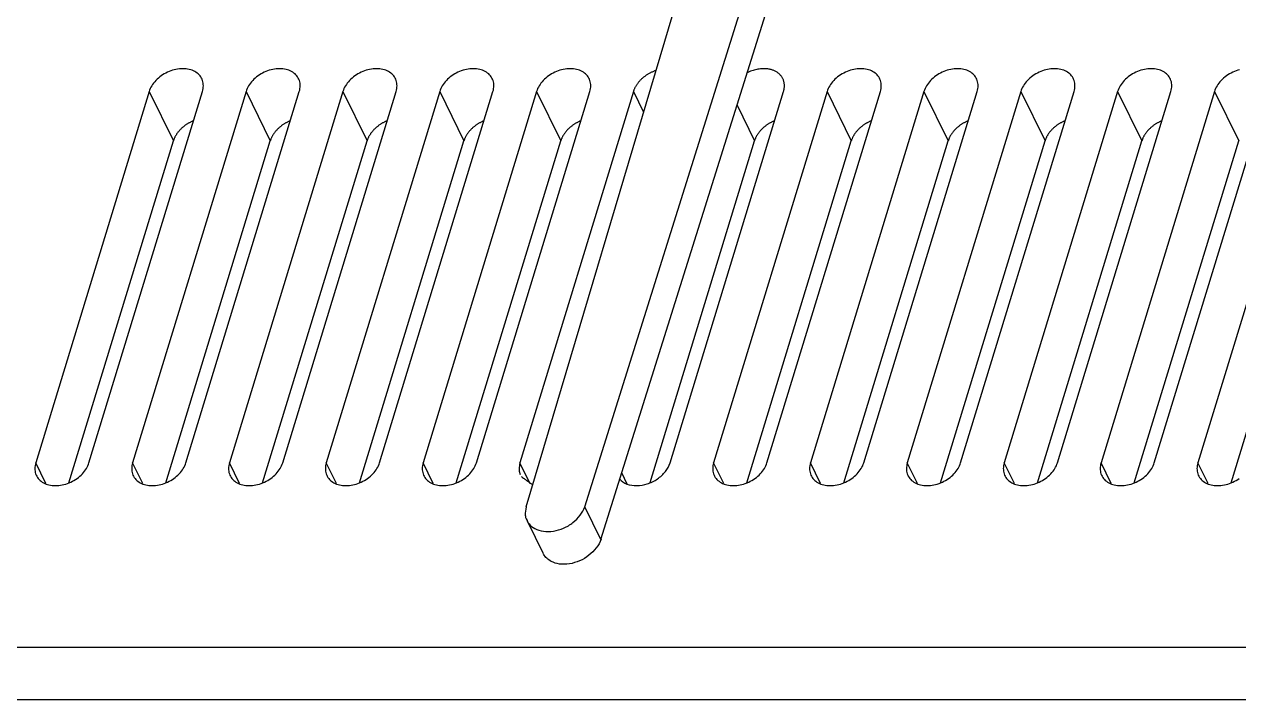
# Model space of a CAD drawing. Header units: millimetres. Extents: x 5016 to 6204, y 3065 to 3485.
# Drawn here: x 6008.24 to 6054.44, y 3147.3 to 3172.97 of the extents above; entities that cross this region are included whole.
import ezdxf

# ---------------------------------------------------------------- set-up
doc = ezdxf.new("R2010")
doc.units = ezdxf.units.MM

msp = doc.modelspace()

# ---------------------------------------------------------------- linework, layer by layer
at = {"color": 7}
for p, q in [((6027.333, 3154.624), (6039.821, 3196.594)), ((6029.559, 3154.624), (6042.733, 3196.594)), ((6030.169, 3153.381), (6043.343, 3195.351)), ((6012.988, 3170.417), (6008.671, 3156.298)), ((6010.698, 3156.298), (6015.014, 3170.417)), ((6016.672, 3170.417), (6012.356, 3156.298)), ((6012.988, 3170.417), (6013.909, 3168.54)), ((6014.382, 3156.298), (6018.698, 3170.417)), ((6020.356, 3170.417), (6016.04, 3156.298)), ((6016.672, 3170.417), (6017.593, 3168.54)), ((6018.066, 3156.298), (6022.383, 3170.417)), ((6024.04, 3170.417), (6019.724, 3156.298)), ((6020.356, 3170.417), (6021.277, 3168.54)), ((6021.75, 3156.298), (6026.067, 3170.417)), ((6027.725, 3170.417), (6023.408, 3156.298)), ((6024.04, 3170.417), (6024.961, 3168.54)), ((6025.435, 3156.298), (6029.751, 3170.417)), ((6031.409, 3170.417), (6027.093, 3156.298)), ((6027.725, 3170.417), (6028.646, 3168.54)), ((6031.409, 3170.417), (6031.797, 3169.626)), ((6032.803, 3156.298), (6037.12, 3170.417)), ((6038.777, 3170.417), (6034.461, 3156.298)), ((6036.487, 3156.298), (6040.804, 3170.417)), ((6042.462, 3170.417), (6038.145, 3156.298)), ((6038.777, 3170.417), (6039.698, 3168.54)), ((6040.172, 3156.298), (6044.488, 3170.417)), ((6046.146, 3170.417), (6041.829, 3156.298)), ((6042.462, 3170.417), (6043.383, 3168.54)), ((6043.856, 3156.298), (6048.172, 3170.417)), ((6049.83, 3170.417), (6045.514, 3156.298)), ((6046.146, 3170.417), (6047.067, 3168.54)), ((6047.54, 3156.298), (6051.856, 3170.417)), ((6053.514, 3170.417), (6049.198, 3156.298)), ((6049.83, 3170.417), (6050.751, 3168.54)), ((6051.224, 3156.298), (6055.541, 3170.417)), ((6057.199, 3170.417), (6052.882, 3156.298)), ((6053.514, 3170.417), (6054.435, 3168.54)), ((6035.351, 3169.891), (6036.014, 3168.54)), ((6009.934, 3155.54), (6013.909, 3168.54)), ((6013.619, 3155.54), (6017.593, 3168.54)), ((6017.303, 3155.54), (6021.277, 3168.54)), ((6020.987, 3155.54), (6024.961, 3168.54)), ((6024.671, 3155.54), (6028.646, 3168.54)), ((6032.043, 3155.551), (6036.014, 3168.54)), ((6035.724, 3155.54), (6039.698, 3168.54)), ((6039.408, 3155.54), (6043.383, 3168.54)), ((6043.093, 3155.54), (6047.067, 3168.54)), ((6046.777, 3155.54), (6050.751, 3168.54)), ((6050.461, 3155.54), (6054.435, 3168.54)), ((6054.145, 3155.54), (6058.12, 3168.54)), ((6009.057, 3155.511), (6008.671, 3156.298)), ((6012.741, 3155.511), (6012.356, 3156.298)), ((6016.426, 3155.511), (6016.04, 3156.298)), ((6020.11, 3155.511), (6019.724, 3156.298)), ((6023.794, 3155.511), (6023.408, 3156.298)), ((6027.485, 3155.497), (6027.093, 3156.298)), ((6031.171, 3155.495), (6030.964, 3155.915)), ((6034.847, 3155.511), (6034.461, 3156.298)), ((6038.531, 3155.511), (6038.145, 3156.298)), ((6042.215, 3155.511), (6041.829, 3156.298)), ((6045.9, 3155.511), (6045.514, 3156.298)), ((6049.584, 3155.511), (6049.198, 3156.298)), ((6053.268, 3155.511), (6052.882, 3156.298)), ((6030.169, 3153.381), (6029.559, 3154.624)), ((6027.364, 3154.1), (6027.974, 3152.857)), ((5997.007, 3149.297), (6117.556, 3149.297)), ((6120.067, 3147.296), (5996.46, 3147.296))]:
    msp.add_line(p, q, dxfattribs=at)
for points in [[(6015.014, 3170.417, 0), (6015.029, 3170.471, 0), (6015.039, 3170.525, 0), (6015.046, 3170.579, 0), (6015.048, 3170.632, 0), (6015.046, 3170.684, 0), (6015.04, 3170.735, 0), (6015.03, 3170.785, 0), (6015.016, 3170.834, 0), (6014.998, 3170.88, 0), (6014.976, 3170.925, 0), (6014.95, 3170.968, 0), (6014.921, 3171.009, 0), (6014.887, 3171.047, 0), (6014.85, 3171.083, 0), (6014.81, 3171.117, 0), (6014.767, 3171.147, 0), (6014.721, 3171.175, 0), (6014.672, 3171.2, 0), (6014.62, 3171.221, 0), (6014.566, 3171.24, 0), (6014.509, 3171.255, 0), (6014.451, 3171.267, 0), (6014.39, 3171.275, 0), (6014.328, 3171.28, 0), (6014.265, 3171.282, 0), (6014.201, 3171.28, 0), (6014.136, 3171.275, 0), (6014.071, 3171.267, 0), (6014.005, 3171.255, 0), (6013.939, 3171.24, 0), (6013.874, 3171.221, 0), (6013.809, 3171.2, 0), (6013.745, 3171.175, 0), (6013.681, 3171.147, 0), (6013.619, 3171.117, 0), (6013.559, 3171.083, 0), (6013.5, 3171.047, 0), (6013.443, 3171.009, 0), (6013.389, 3170.968, 0), (6013.337, 3170.925, 0), (6013.287, 3170.88, 0), (6013.24, 3170.834, 0), (6013.197, 3170.785, 0), (6013.156, 3170.735, 0), (6013.119, 3170.684, 0), (6013.085, 3170.632, 0), (6013.055, 3170.579, 0), (6013.029, 3170.525, 0), (6013.006, 3170.471, 0), (6012.988, 3170.417, 0)], [(6018.698, 3170.417, 0), (6018.713, 3170.471, 0), (6018.723, 3170.525, 0), (6018.73, 3170.579, 0), (6018.732, 3170.632, 0), (6018.73, 3170.684, 0), (6018.725, 3170.735, 0), (6018.714, 3170.785, 0), (6018.7, 3170.834, 0), (6018.682, 3170.88, 0), (6018.66, 3170.925, 0), (6018.634, 3170.968, 0), (6018.605, 3171.009, 0), (6018.572, 3171.047, 0), (6018.535, 3171.083, 0), (6018.495, 3171.117, 0), (6018.451, 3171.147, 0), (6018.405, 3171.175, 0), (6018.356, 3171.2, 0), (6018.304, 3171.221, 0), (6018.25, 3171.24, 0), (6018.193, 3171.255, 0), (6018.135, 3171.267, 0), (6018.075, 3171.275, 0), (6018.013, 3171.28, 0), (6017.95, 3171.282, 0), (6017.886, 3171.28, 0), (6017.821, 3171.275, 0), (6017.755, 3171.267, 0), (6017.689, 3171.255, 0), (6017.624, 3171.24, 0), (6017.558, 3171.221, 0), (6017.493, 3171.2, 0), (6017.429, 3171.175, 0), (6017.366, 3171.147, 0), (6017.304, 3171.117, 0), (6017.243, 3171.083, 0), (6017.184, 3171.047, 0), (6017.128, 3171.009, 0), (6017.073, 3170.968, 0), (6017.021, 3170.925, 0), (6016.971, 3170.88, 0), (6016.925, 3170.834, 0), (6016.881, 3170.785, 0), (6016.84, 3170.735, 0), (6016.803, 3170.684, 0), (6016.77, 3170.632, 0), (6016.739, 3170.579, 0), (6016.713, 3170.525, 0), (6016.691, 3170.471, 0), (6016.672, 3170.417, 0)], [(6022.383, 3170.417, 0), (6022.397, 3170.471, 0), (6022.408, 3170.525, 0), (6022.414, 3170.579, 0), (6022.417, 3170.632, 0), (6022.415, 3170.684, 0), (6022.409, 3170.735, 0), (6022.399, 3170.785, 0), (6022.385, 3170.834, 0), (6022.367, 3170.88, 0), (6022.345, 3170.925, 0), (6022.319, 3170.968, 0), (6022.289, 3171.009, 0), (6022.256, 3171.047, 0), (6022.219, 3171.083, 0), (6022.179, 3171.117, 0), (6022.136, 3171.147, 0), (6022.089, 3171.175, 0), (6022.04, 3171.2, 0), (6021.988, 3171.221, 0), (6021.934, 3171.24, 0), (6021.878, 3171.255, 0), (6021.819, 3171.267, 0), (6021.759, 3171.275, 0), (6021.697, 3171.28, 0), (6021.634, 3171.282, 0), (6021.57, 3171.28, 0), (6021.505, 3171.275, 0), (6021.439, 3171.267, 0), (6021.374, 3171.255, 0), (6021.308, 3171.24, 0), (6021.242, 3171.221, 0), (6021.177, 3171.2, 0), (6021.113, 3171.175, 0), (6021.05, 3171.147, 0), (6020.988, 3171.117, 0), (6020.927, 3171.083, 0), (6020.869, 3171.047, 0), (6020.812, 3171.009, 0), (6020.757, 3170.968, 0), (6020.705, 3170.925, 0), (6020.656, 3170.88, 0), (6020.609, 3170.834, 0), (6020.565, 3170.785, 0), (6020.525, 3170.735, 0), (6020.488, 3170.684, 0), (6020.454, 3170.632, 0), (6020.424, 3170.579, 0), (6020.397, 3170.525, 0), (6020.375, 3170.471, 0), (6020.356, 3170.417, 0)], [(6026.067, 3170.417, 0), (6026.081, 3170.471, 0), (6026.092, 3170.525, 0), (6026.098, 3170.579, 0), (6026.101, 3170.632, 0), (6026.099, 3170.684, 0), (6026.093, 3170.735, 0), (6026.083, 3170.785, 0), (6026.069, 3170.834, 0), (6026.051, 3170.88, 0), (6026.029, 3170.925, 0), (6026.003, 3170.968, 0), (6025.973, 3171.009, 0), (6025.94, 3171.047, 0), (6025.903, 3171.083, 0), (6025.863, 3171.117, 0), (6025.82, 3171.147, 0), (6025.774, 3171.175, 0), (6025.724, 3171.2, 0), (6025.673, 3171.221, 0), (6025.618, 3171.24, 0), (6025.562, 3171.255, 0), (6025.503, 3171.267, 0), (6025.443, 3171.275, 0), (6025.381, 3171.28, 0), (6025.318, 3171.282, 0), (6025.254, 3171.28, 0), (6025.189, 3171.275, 0), (6025.124, 3171.267, 0), (6025.058, 3171.255, 0), (6024.992, 3171.24, 0), (6024.927, 3171.221, 0), (6024.862, 3171.2, 0), (6024.797, 3171.175, 0), (6024.734, 3171.147, 0), (6024.672, 3171.117, 0), (6024.612, 3171.083, 0), (6024.553, 3171.047, 0), (6024.496, 3171.009, 0), (6024.442, 3170.968, 0), (6024.389, 3170.925, 0), (6024.34, 3170.88, 0), (6024.293, 3170.834, 0), (6024.25, 3170.785, 0), (6024.209, 3170.735, 0), (6024.172, 3170.684, 0), (6024.138, 3170.632, 0), (6024.108, 3170.579, 0), (6024.082, 3170.525, 0), (6024.059, 3170.471, 0), (6024.04, 3170.417, 0)], [(6029.751, 3170.417, 0), (6029.766, 3170.471, 0), (6029.776, 3170.525, 0), (6029.783, 3170.579, 0), (6029.785, 3170.632, 0), (6029.783, 3170.684, 0), (6029.777, 3170.735, 0), (6029.767, 3170.785, 0), (6029.753, 3170.834, 0), (6029.735, 3170.88, 0), (6029.713, 3170.925, 0), (6029.687, 3170.968, 0), (6029.658, 3171.009, 0), (6029.624, 3171.047, 0), (6029.588, 3171.083, 0), (6029.547, 3171.117, 0), (6029.504, 3171.147, 0), (6029.458, 3171.175, 0), (6029.409, 3171.2, 0), (6029.357, 3171.221, 0), (6029.303, 3171.24, 0), (6029.246, 3171.255, 0), (6029.188, 3171.267, 0), (6029.127, 3171.275, 0), (6029.066, 3171.28, 0), (6029.002, 3171.282, 0), (6028.938, 3171.28, 0), (6028.873, 3171.275, 0), (6028.808, 3171.267, 0), (6028.742, 3171.255, 0), (6028.676, 3171.24, 0), (6028.611, 3171.221, 0), (6028.546, 3171.2, 0), (6028.482, 3171.175, 0), (6028.418, 3171.147, 0), (6028.356, 3171.117, 0), (6028.296, 3171.083, 0), (6028.237, 3171.047, 0), (6028.18, 3171.009, 0), (6028.126, 3170.968, 0), (6028.074, 3170.925, 0), (6028.024, 3170.88, 0), (6027.978, 3170.834, 0), (6027.934, 3170.785, 0), (6027.893, 3170.735, 0), (6027.856, 3170.684, 0), (6027.822, 3170.632, 0), (6027.792, 3170.579, 0), (6027.766, 3170.525, 0), (6027.743, 3170.471, 0), (6027.725, 3170.417, 0)], [(6032.265, 3171.211, 0), (6032.24, 3171.203, 0), (6032.217, 3171.195, 0), (6032.193, 3171.186, 0), (6032.169, 3171.176, 0), (6032.145, 3171.166, 0), (6032.122, 3171.156, 0), (6032.099, 3171.145, 0), (6032.076, 3171.134, 0), (6032.053, 3171.123, 0), (6032.03, 3171.111, 0), (6032.007, 3171.099, 0), (6031.985, 3171.086, 0), (6031.963, 3171.073, 0), (6031.941, 3171.06, 0), (6031.92, 3171.046, 0), (6031.899, 3171.032, 0), (6031.878, 3171.018, 0), (6031.857, 3171.003, 0), (6031.837, 3170.988, 0), (6031.816, 3170.973, 0), (6031.797, 3170.958, 0), (6031.777, 3170.942, 0), (6031.758, 3170.926, 0), (6031.74, 3170.909, 0), (6031.721, 3170.892, 0), (6031.703, 3170.875, 0), (6031.686, 3170.858, 0), (6031.669, 3170.841, 0), (6031.652, 3170.823, 0), (6031.636, 3170.805, 0), (6031.62, 3170.787, 0), (6031.604, 3170.769, 0), (6031.589, 3170.75, 0), (6031.575, 3170.732, 0), (6031.561, 3170.713, 0), (6031.547, 3170.694, 0), (6031.534, 3170.675, 0), (6031.521, 3170.655, 0), (6031.509, 3170.636, 0), (6031.497, 3170.616, 0), (6031.486, 3170.597, 0), (6031.476, 3170.577, 0), (6031.465, 3170.557, 0), (6031.456, 3170.537, 0), (6031.447, 3170.517, 0), (6031.438, 3170.497, 0), (6031.43, 3170.477, 0), (6031.422, 3170.457, 0), (6031.415, 3170.437, 0), (6031.409, 3170.417, 0)], [(6037.119, 3170.417, 0), (6037.127, 3170.444, 0), (6037.134, 3170.471, 0), (6037.14, 3170.498, 0), (6037.145, 3170.525, 0), (6037.148, 3170.552, 0), (6037.151, 3170.579, 0), (6037.153, 3170.605, 0), (6037.153, 3170.632, 0), (6037.153, 3170.658, 0), (6037.152, 3170.684, 0), (6037.149, 3170.71, 0), (6037.146, 3170.735, 0), (6037.141, 3170.76, 0), (6037.136, 3170.785, 0), (6037.129, 3170.81, 0), (6037.122, 3170.834, 0), (6037.113, 3170.857, 0), (6037.103, 3170.88, 0), (6037.093, 3170.903, 0), (6037.081, 3170.925, 0), (6037.069, 3170.947, 0), (6037.055, 3170.968, 0), (6037.041, 3170.989, 0), (6037.026, 3171.009, 0), (6037.01, 3171.029, 0), (6036.993, 3171.047, 0), (6036.975, 3171.066, 0), (6036.956, 3171.083, 0), (6036.936, 3171.1, 0), (6036.916, 3171.117, 0), (6036.894, 3171.132, 0), (6036.872, 3171.147, 0), (6036.85, 3171.161, 0), (6036.826, 3171.175, 0), (6036.802, 3171.188, 0), (6036.777, 3171.2, 0), (6036.751, 3171.211, 0), (6036.725, 3171.221, 0), (6036.698, 3171.231, 0), (6036.671, 3171.24, 0), (6036.643, 3171.248, 0), (6036.614, 3171.255, 0), (6036.585, 3171.261, 0), (6036.556, 3171.267, 0), (6036.526, 3171.271, 0), (6036.496, 3171.275, 0), (6036.465, 3171.278, 0), (6036.434, 3171.28, 0), (6036.402, 3171.282, 0), (6036.371, 3171.282, 0)], [(6040.804, 3170.417, 0), (6040.818, 3170.471, 0), (6040.829, 3170.525, 0), (6040.835, 3170.579, 0), (6040.838, 3170.632, 0), (6040.836, 3170.684, 0), (6040.83, 3170.735, 0), (6040.82, 3170.785, 0), (6040.806, 3170.834, 0), (6040.788, 3170.88, 0), (6040.766, 3170.925, 0), (6040.74, 3170.968, 0), (6040.71, 3171.009, 0), (6040.677, 3171.047, 0), (6040.64, 3171.083, 0), (6040.6, 3171.117, 0), (6040.557, 3171.147, 0), (6040.51, 3171.175, 0), (6040.461, 3171.2, 0), (6040.409, 3171.221, 0), (6040.355, 3171.24, 0), (6040.299, 3171.255, 0), (6040.24, 3171.267, 0), (6040.18, 3171.275, 0), (6040.118, 3171.28, 0), (6040.055, 3171.282, 0), (6039.991, 3171.28, 0), (6039.926, 3171.275, 0), (6039.86, 3171.267, 0), (6039.795, 3171.255, 0), (6039.729, 3171.24, 0), (6039.663, 3171.221, 0), (6039.598, 3171.2, 0), (6039.534, 3171.175, 0), (6039.471, 3171.147, 0), (6039.409, 3171.117, 0), (6039.348, 3171.083, 0), (6039.29, 3171.047, 0), (6039.233, 3171.009, 0), (6039.178, 3170.968, 0), (6039.126, 3170.925, 0), (6039.077, 3170.88, 0), (6039.03, 3170.834, 0), (6038.986, 3170.785, 0), (6038.946, 3170.735, 0), (6038.909, 3170.684, 0), (6038.875, 3170.632, 0), (6038.845, 3170.579, 0), (6038.818, 3170.525, 0), (6038.796, 3170.471, 0), (6038.777, 3170.417, 0)], [(6044.488, 3170.417, 0), (6044.503, 3170.471, 0), (6044.513, 3170.525, 0), (6044.52, 3170.579, 0), (6044.522, 3170.632, 0), (6044.52, 3170.684, 0), (6044.514, 3170.735, 0), (6044.504, 3170.785, 0), (6044.49, 3170.834, 0), (6044.472, 3170.88, 0), (6044.45, 3170.925, 0), (6044.424, 3170.968, 0), (6044.394, 3171.009, 0), (6044.361, 3171.047, 0), (6044.324, 3171.083, 0), (6044.284, 3171.117, 0), (6044.241, 3171.147, 0), (6044.195, 3171.175, 0), (6044.145, 3171.2, 0), (6044.094, 3171.221, 0), (6044.039, 3171.24, 0), (6043.983, 3171.255, 0), (6043.924, 3171.267, 0), (6043.864, 3171.275, 0), (6043.802, 3171.28, 0), (6043.739, 3171.282, 0), (6043.675, 3171.28, 0), (6043.61, 3171.275, 0), (6043.545, 3171.267, 0), (6043.479, 3171.255, 0), (6043.413, 3171.24, 0), (6043.348, 3171.221, 0), (6043.283, 3171.2, 0), (6043.218, 3171.175, 0), (6043.155, 3171.147, 0), (6043.093, 3171.117, 0), (6043.033, 3171.083, 0), (6042.974, 3171.047, 0), (6042.917, 3171.009, 0), (6042.863, 3170.968, 0), (6042.811, 3170.925, 0), (6042.761, 3170.88, 0), (6042.714, 3170.834, 0), (6042.671, 3170.785, 0), (6042.63, 3170.735, 0), (6042.593, 3170.684, 0), (6042.559, 3170.632, 0), (6042.529, 3170.579, 0), (6042.503, 3170.525, 0), (6042.48, 3170.471, 0), (6042.462, 3170.417, 0)], [(6048.172, 3170.417, 0), (6048.187, 3170.471, 0), (6048.197, 3170.525, 0), (6048.204, 3170.579, 0), (6048.206, 3170.632, 0), (6048.204, 3170.684, 0), (6048.198, 3170.735, 0), (6048.188, 3170.785, 0), (6048.174, 3170.834, 0), (6048.156, 3170.88, 0), (6048.134, 3170.925, 0), (6048.108, 3170.968, 0), (6048.079, 3171.009, 0), (6048.045, 3171.047, 0), (6048.009, 3171.083, 0), (6047.969, 3171.117, 0), (6047.925, 3171.147, 0), (6047.879, 3171.175, 0), (6047.83, 3171.2, 0), (6047.778, 3171.221, 0), (6047.724, 3171.24, 0), (6047.667, 3171.255, 0), (6047.609, 3171.267, 0), (6047.548, 3171.275, 0), (6047.487, 3171.28, 0), (6047.424, 3171.282, 0), (6047.359, 3171.28, 0), (6047.294, 3171.275, 0), (6047.229, 3171.267, 0), (6047.163, 3171.255, 0), (6047.098, 3171.24, 0), (6047.032, 3171.221, 0), (6046.967, 3171.2, 0), (6046.903, 3171.175, 0), (6046.839, 3171.147, 0), (6046.778, 3171.117, 0), (6046.717, 3171.083, 0), (6046.658, 3171.047, 0), (6046.602, 3171.009, 0), (6046.547, 3170.968, 0), (6046.495, 3170.925, 0), (6046.445, 3170.88, 0), (6046.399, 3170.834, 0), (6046.355, 3170.785, 0), (6046.314, 3170.735, 0), (6046.277, 3170.684, 0), (6046.243, 3170.632, 0), (6046.213, 3170.579, 0), (6046.187, 3170.525, 0), (6046.164, 3170.471, 0), (6046.146, 3170.417, 0)], [(6051.856, 3170.417, 0), (6051.871, 3170.471, 0), (6051.882, 3170.525, 0), (6051.888, 3170.579, 0), (6051.89, 3170.632, 0), (6051.889, 3170.684, 0), (6051.883, 3170.735, 0), (6051.873, 3170.785, 0), (6051.859, 3170.834, 0), (6051.84, 3170.88, 0), (6051.818, 3170.925, 0), (6051.793, 3170.968, 0), (6051.763, 3171.009, 0), (6051.73, 3171.047, 0), (6051.693, 3171.083, 0), (6051.653, 3171.117, 0), (6051.61, 3171.147, 0), (6051.563, 3171.175, 0), (6051.514, 3171.2, 0), (6051.462, 3171.221, 0), (6051.408, 3171.24, 0), (6051.351, 3171.255, 0), (6051.293, 3171.267, 0), (6051.233, 3171.275, 0), (6051.171, 3171.28, 0), (6051.108, 3171.282, 0), (6051.044, 3171.28, 0), (6050.979, 3171.275, 0), (6050.913, 3171.267, 0), (6050.848, 3171.255, 0), (6050.782, 3171.24, 0), (6050.716, 3171.221, 0), (6050.651, 3171.2, 0), (6050.587, 3171.175, 0), (6050.524, 3171.147, 0), (6050.462, 3171.117, 0), (6050.401, 3171.083, 0), (6050.343, 3171.047, 0), (6050.286, 3171.009, 0), (6050.231, 3170.968, 0), (6050.179, 3170.925, 0), (6050.13, 3170.88, 0), (6050.083, 3170.834, 0), (6050.039, 3170.785, 0), (6049.999, 3170.735, 0), (6049.961, 3170.684, 0), (6049.928, 3170.632, 0), (6049.898, 3170.579, 0), (6049.871, 3170.525, 0), (6049.849, 3170.471, 0), (6049.83, 3170.417, 0)], [(6054.466, 3171.24, 0), (6054.401, 3171.221, 0), (6054.336, 3171.2, 0), (6054.271, 3171.175, 0), (6054.208, 3171.147, 0), (6054.146, 3171.117, 0), (6054.086, 3171.083, 0), (6054.027, 3171.047, 0), (6053.97, 3171.009, 0), (6053.916, 3170.968, 0), (6053.863, 3170.925, 0), (6053.814, 3170.88, 0), (6053.767, 3170.834, 0), (6053.723, 3170.785, 0), (6053.683, 3170.735, 0), (6053.646, 3170.684, 0), (6053.612, 3170.632, 0), (6053.582, 3170.579, 0), (6053.556, 3170.525, 0), (6053.533, 3170.471, 0), (6053.514, 3170.417, 0)], [(6014.67, 3169.3, 0), (6014.649, 3169.291, 0), (6014.627, 3169.282, 0), (6014.606, 3169.272, 0), (6014.584, 3169.262, 0), (6014.563, 3169.252, 0), (6014.542, 3169.241, 0), (6014.521, 3169.23, 0), (6014.5, 3169.218, 0), (6014.48, 3169.207, 0), (6014.46, 3169.195, 0), (6014.44, 3169.182, 0), (6014.42, 3169.17, 0), (6014.4, 3169.157, 0), (6014.381, 3169.144, 0), (6014.362, 3169.13, 0), (6014.343, 3169.117, 0), (6014.324, 3169.103, 0), (6014.306, 3169.088, 0), (6014.288, 3169.074, 0), (6014.27, 3169.059, 0), (6014.253, 3169.044, 0), (6014.236, 3169.029, 0), (6014.219, 3169.014, 0), (6014.202, 3168.998, 0), (6014.186, 3168.982, 0), (6014.17, 3168.966, 0), (6014.155, 3168.95, 0), (6014.14, 3168.933, 0), (6014.125, 3168.917, 0), (6014.111, 3168.9, 0), (6014.097, 3168.883, 0), (6014.083, 3168.866, 0), (6014.07, 3168.849, 0), (6014.057, 3168.831, 0), (6014.044, 3168.814, 0), (6014.032, 3168.796, 0), (6014.021, 3168.778, 0), (6014.009, 3168.76, 0), (6013.999, 3168.742, 0), (6013.988, 3168.724, 0), (6013.978, 3168.706, 0), (6013.969, 3168.688, 0), (6013.96, 3168.669, 0), (6013.951, 3168.651, 0), (6013.943, 3168.633, 0), (6013.935, 3168.614, 0), (6013.928, 3168.596, 0), (6013.921, 3168.577, 0), (6013.915, 3168.558, 0), (6013.909, 3168.54, 0)], [(6018.355, 3169.3, 0), (6018.333, 3169.291, 0), (6018.311, 3169.282, 0), (6018.29, 3169.272, 0), (6018.268, 3169.262, 0), (6018.247, 3169.252, 0), (6018.226, 3169.241, 0), (6018.205, 3169.23, 0), (6018.185, 3169.218, 0), (6018.164, 3169.207, 0), (6018.144, 3169.195, 0), (6018.124, 3169.182, 0), (6018.104, 3169.17, 0), (6018.085, 3169.157, 0), (6018.065, 3169.144, 0), (6018.046, 3169.13, 0), (6018.027, 3169.117, 0), (6018.009, 3169.103, 0), (6017.99, 3169.088, 0), (6017.972, 3169.074, 0), (6017.955, 3169.059, 0), (6017.937, 3169.044, 0), (6017.92, 3169.029, 0), (6017.903, 3169.014, 0), (6017.887, 3168.998, 0), (6017.87, 3168.982, 0), (6017.855, 3168.966, 0), (6017.839, 3168.95, 0), (6017.824, 3168.933, 0), (6017.809, 3168.917, 0), (6017.795, 3168.9, 0), (6017.781, 3168.883, 0), (6017.767, 3168.866, 0), (6017.754, 3168.849, 0), (6017.741, 3168.831, 0), (6017.729, 3168.814, 0), (6017.717, 3168.796, 0), (6017.705, 3168.778, 0), (6017.694, 3168.76, 0), (6017.683, 3168.742, 0), (6017.673, 3168.724, 0), (6017.663, 3168.706, 0), (6017.653, 3168.688, 0), (6017.644, 3168.669, 0), (6017.635, 3168.651, 0), (6017.627, 3168.633, 0), (6017.619, 3168.614, 0), (6017.612, 3168.596, 0), (6017.605, 3168.577, 0), (6017.599, 3168.558, 0), (6017.593, 3168.54, 0)], [(6022.039, 3169.3, 0), (6022.017, 3169.291, 0), (6021.996, 3169.282, 0), (6021.974, 3169.272, 0), (6021.953, 3169.262, 0), (6021.932, 3169.252, 0), (6021.911, 3169.241, 0), (6021.89, 3169.23, 0), (6021.869, 3169.218, 0), (6021.849, 3169.207, 0), (6021.828, 3169.195, 0), (6021.808, 3169.182, 0), (6021.788, 3169.17, 0), (6021.769, 3169.157, 0), (6021.749, 3169.144, 0), (6021.73, 3169.13, 0), (6021.711, 3169.117, 0), (6021.693, 3169.103, 0), (6021.675, 3169.088, 0), (6021.657, 3169.074, 0), (6021.639, 3169.059, 0), (6021.621, 3169.044, 0), (6021.604, 3169.029, 0), (6021.587, 3169.014, 0), (6021.571, 3168.998, 0), (6021.555, 3168.982, 0), (6021.539, 3168.966, 0), (6021.523, 3168.95, 0), (6021.508, 3168.933, 0), (6021.494, 3168.917, 0), (6021.479, 3168.9, 0), (6021.465, 3168.883, 0), (6021.452, 3168.866, 0), (6021.438, 3168.849, 0), (6021.425, 3168.831, 0), (6021.413, 3168.814, 0), (6021.401, 3168.796, 0), (6021.389, 3168.778, 0), (6021.378, 3168.76, 0), (6021.367, 3168.742, 0), (6021.357, 3168.724, 0), (6021.347, 3168.706, 0), (6021.337, 3168.688, 0), (6021.328, 3168.669, 0), (6021.32, 3168.651, 0), (6021.311, 3168.633, 0), (6021.304, 3168.614, 0), (6021.296, 3168.596, 0), (6021.29, 3168.577, 0), (6021.283, 3168.558, 0), (6021.277, 3168.54, 0)], [(6025.723, 3169.3, 0), (6025.701, 3169.291, 0), (6025.68, 3169.282, 0), (6025.658, 3169.272, 0), (6025.637, 3169.262, 0), (6025.616, 3169.252, 0), (6025.595, 3169.241, 0), (6025.574, 3169.23, 0), (6025.553, 3169.218, 0), (6025.533, 3169.207, 0), (6025.513, 3169.195, 0), (6025.492, 3169.182, 0), (6025.473, 3169.17, 0), (6025.453, 3169.157, 0), (6025.434, 3169.144, 0), (6025.415, 3169.13, 0), (6025.396, 3169.117, 0), (6025.377, 3169.103, 0), (6025.359, 3169.088, 0), (6025.341, 3169.074, 0), (6025.323, 3169.059, 0), (6025.306, 3169.044, 0), (6025.288, 3169.029, 0), (6025.272, 3169.014, 0), (6025.255, 3168.998, 0), (6025.239, 3168.982, 0), (6025.223, 3168.966, 0), (6025.208, 3168.95, 0), (6025.193, 3168.933, 0), (6025.178, 3168.917, 0), (6025.163, 3168.9, 0), (6025.149, 3168.883, 0), (6025.136, 3168.866, 0), (6025.123, 3168.849, 0), (6025.11, 3168.831, 0), (6025.097, 3168.814, 0), (6025.085, 3168.796, 0), (6025.074, 3168.778, 0), (6025.062, 3168.76, 0), (6025.051, 3168.742, 0), (6025.041, 3168.724, 0), (6025.031, 3168.706, 0), (6025.022, 3168.688, 0), (6025.012, 3168.669, 0), (6025.004, 3168.651, 0), (6024.996, 3168.633, 0), (6024.988, 3168.614, 0), (6024.981, 3168.596, 0), (6024.974, 3168.577, 0), (6024.967, 3168.558, 0), (6024.962, 3168.54, 0)], [(6029.407, 3169.3, 0), (6029.386, 3169.291, 0), (6029.364, 3169.282, 0), (6029.343, 3169.272, 0), (6029.321, 3169.262, 0), (6029.3, 3169.252, 0), (6029.279, 3169.241, 0), (6029.258, 3169.23, 0), (6029.238, 3169.218, 0), (6029.217, 3169.207, 0), (6029.197, 3169.195, 0), (6029.177, 3169.182, 0), (6029.157, 3169.17, 0), (6029.137, 3169.157, 0), (6029.118, 3169.144, 0), (6029.099, 3169.13, 0), (6029.08, 3169.117, 0), (6029.061, 3169.103, 0), (6029.043, 3169.088, 0), (6029.025, 3169.074, 0), (6029.007, 3169.059, 0), (6028.99, 3169.044, 0), (6028.973, 3169.029, 0), (6028.956, 3169.014, 0), (6028.939, 3168.998, 0), (6028.923, 3168.982, 0), (6028.907, 3168.966, 0), (6028.892, 3168.95, 0), (6028.877, 3168.933, 0), (6028.862, 3168.917, 0), (6028.848, 3168.9, 0), (6028.834, 3168.883, 0), (6028.82, 3168.866, 0), (6028.807, 3168.849, 0), (6028.794, 3168.831, 0), (6028.781, 3168.814, 0), (6028.769, 3168.796, 0), (6028.758, 3168.778, 0), (6028.747, 3168.76, 0), (6028.736, 3168.742, 0), (6028.725, 3168.724, 0), (6028.715, 3168.706, 0), (6028.706, 3168.688, 0), (6028.697, 3168.669, 0), (6028.688, 3168.651, 0), (6028.68, 3168.633, 0), (6028.672, 3168.614, 0), (6028.665, 3168.596, 0), (6028.658, 3168.577, 0), (6028.652, 3168.558, 0), (6028.646, 3168.54, 0)], [(6036.776, 3169.3, 0), (6036.754, 3169.291, 0), (6036.732, 3169.282, 0), (6036.711, 3169.272, 0), (6036.69, 3169.262, 0), (6036.668, 3169.252, 0), (6036.647, 3169.241, 0), (6036.626, 3169.23, 0), (6036.606, 3169.218, 0), (6036.585, 3169.207, 0), (6036.565, 3169.195, 0), (6036.545, 3169.182, 0), (6036.525, 3169.17, 0), (6036.506, 3169.157, 0), (6036.486, 3169.144, 0), (6036.467, 3169.13, 0), (6036.448, 3169.117, 0), (6036.43, 3169.103, 0), (6036.411, 3169.088, 0), (6036.393, 3169.074, 0), (6036.376, 3169.059, 0), (6036.358, 3169.044, 0), (6036.341, 3169.029, 0), (6036.324, 3169.014, 0), (6036.308, 3168.998, 0), (6036.292, 3168.982, 0), (6036.276, 3168.966, 0), (6036.26, 3168.95, 0), (6036.245, 3168.933, 0), (6036.23, 3168.917, 0), (6036.216, 3168.9, 0), (6036.202, 3168.883, 0), (6036.188, 3168.866, 0), (6036.175, 3168.849, 0), (6036.162, 3168.831, 0), (6036.15, 3168.814, 0), (6036.138, 3168.796, 0), (6036.126, 3168.778, 0), (6036.115, 3168.76, 0), (6036.104, 3168.742, 0), (6036.094, 3168.724, 0), (6036.084, 3168.706, 0), (6036.074, 3168.688, 0), (6036.065, 3168.669, 0), (6036.056, 3168.651, 0), (6036.048, 3168.633, 0), (6036.04, 3168.614, 0), (6036.033, 3168.596, 0), (6036.026, 3168.577, 0), (6036.02, 3168.558, 0), (6036.014, 3168.54, 0)], [(6040.46, 3169.3, 0), (6040.438, 3169.291, 0), (6040.417, 3169.282, 0), (6040.395, 3169.272, 0), (6040.374, 3169.262, 0), (6040.353, 3169.252, 0), (6040.332, 3169.241, 0), (6040.311, 3169.23, 0), (6040.29, 3169.218, 0), (6040.27, 3169.207, 0), (6040.249, 3169.195, 0), (6040.229, 3169.182, 0), (6040.209, 3169.17, 0), (6040.19, 3169.157, 0), (6040.171, 3169.144, 0), (6040.151, 3169.13, 0), (6040.133, 3169.117, 0), (6040.114, 3169.103, 0), (6040.096, 3169.088, 0), (6040.078, 3169.074, 0), (6040.06, 3169.059, 0), (6040.042, 3169.044, 0), (6040.025, 3169.029, 0), (6040.008, 3169.014, 0), (6039.992, 3168.998, 0), (6039.976, 3168.982, 0), (6039.96, 3168.966, 0), (6039.945, 3168.95, 0), (6039.929, 3168.933, 0), (6039.915, 3168.917, 0), (6039.9, 3168.9, 0), (6039.886, 3168.883, 0), (6039.873, 3168.866, 0), (6039.859, 3168.849, 0), (6039.847, 3168.831, 0), (6039.834, 3168.814, 0), (6039.822, 3168.796, 0), (6039.81, 3168.778, 0), (6039.799, 3168.76, 0), (6039.788, 3168.742, 0), (6039.778, 3168.724, 0), (6039.768, 3168.706, 0), (6039.758, 3168.688, 0), (6039.749, 3168.669, 0), (6039.741, 3168.651, 0), (6039.732, 3168.633, 0), (6039.725, 3168.614, 0), (6039.717, 3168.596, 0), (6039.711, 3168.577, 0), (6039.704, 3168.558, 0), (6039.698, 3168.54, 0)], [(6044.144, 3169.3, 0), (6044.123, 3169.291, 0), (6044.101, 3169.282, 0), (6044.079, 3169.272, 0), (6044.058, 3169.262, 0), (6044.037, 3169.252, 0), (6044.016, 3169.241, 0), (6043.995, 3169.23, 0), (6043.974, 3169.218, 0), (6043.954, 3169.207, 0), (6043.934, 3169.195, 0), (6043.914, 3169.182, 0), (6043.894, 3169.17, 0), (6043.874, 3169.157, 0), (6043.855, 3169.144, 0), (6043.836, 3169.13, 0), (6043.817, 3169.117, 0), (6043.798, 3169.103, 0), (6043.78, 3169.088, 0), (6043.762, 3169.074, 0), (6043.744, 3169.059, 0), (6043.727, 3169.044, 0), (6043.71, 3169.029, 0), (6043.693, 3169.014, 0), (6043.676, 3168.998, 0), (6043.66, 3168.982, 0), (6043.644, 3168.966, 0), (6043.629, 3168.95, 0), (6043.614, 3168.933, 0), (6043.599, 3168.917, 0), (6043.585, 3168.9, 0), (6043.571, 3168.883, 0), (6043.557, 3168.866, 0), (6043.544, 3168.849, 0), (6043.531, 3168.831, 0), (6043.518, 3168.814, 0), (6043.506, 3168.796, 0), (6043.495, 3168.778, 0), (6043.483, 3168.76, 0), (6043.473, 3168.742, 0), (6043.462, 3168.724, 0), (6043.452, 3168.706, 0), (6043.443, 3168.688, 0), (6043.434, 3168.669, 0), (6043.425, 3168.651, 0), (6043.417, 3168.633, 0), (6043.409, 3168.614, 0), (6043.402, 3168.596, 0), (6043.395, 3168.577, 0), (6043.389, 3168.558, 0), (6043.383, 3168.54, 0)], [(6047.829, 3169.3, 0), (6047.807, 3169.291, 0), (6047.785, 3169.282, 0), (6047.764, 3169.272, 0), (6047.742, 3169.262, 0), (6047.721, 3169.252, 0), (6047.7, 3169.241, 0), (6047.679, 3169.23, 0), (6047.659, 3169.218, 0), (6047.638, 3169.207, 0), (6047.618, 3169.195, 0), (6047.598, 3169.182, 0), (6047.578, 3169.17, 0), (6047.558, 3169.157, 0), (6047.539, 3169.144, 0), (6047.52, 3169.13, 0), (6047.501, 3169.117, 0), (6047.482, 3169.103, 0), (6047.464, 3169.088, 0), (6047.446, 3169.074, 0), (6047.428, 3169.059, 0), (6047.411, 3169.044, 0), (6047.394, 3169.029, 0), (6047.377, 3169.014, 0), (6047.361, 3168.998, 0), (6047.344, 3168.982, 0), (6047.329, 3168.966, 0), (6047.313, 3168.95, 0), (6047.298, 3168.933, 0), (6047.283, 3168.917, 0), (6047.269, 3168.9, 0), (6047.255, 3168.883, 0), (6047.241, 3168.866, 0), (6047.228, 3168.849, 0), (6047.215, 3168.831, 0), (6047.203, 3168.814, 0), (6047.191, 3168.796, 0), (6047.179, 3168.778, 0), (6047.168, 3168.76, 0), (6047.157, 3168.742, 0), (6047.146, 3168.724, 0), (6047.136, 3168.706, 0), (6047.127, 3168.688, 0), (6047.118, 3168.669, 0), (6047.109, 3168.651, 0), (6047.101, 3168.633, 0), (6047.093, 3168.614, 0), (6047.086, 3168.596, 0), (6047.079, 3168.577, 0), (6047.073, 3168.558, 0), (6047.067, 3168.54, 0)], [(6051.513, 3169.3, 0), (6051.491, 3169.291, 0), (6051.469, 3169.282, 0), (6051.448, 3169.272, 0), (6051.427, 3169.262, 0), (6051.405, 3169.252, 0), (6051.384, 3169.241, 0), (6051.364, 3169.23, 0), (6051.343, 3169.218, 0), (6051.322, 3169.207, 0), (6051.302, 3169.195, 0), (6051.282, 3169.182, 0), (6051.262, 3169.17, 0), (6051.243, 3169.157, 0), (6051.223, 3169.144, 0), (6051.204, 3169.13, 0), (6051.185, 3169.117, 0), (6051.167, 3169.103, 0), (6051.148, 3169.088, 0), (6051.13, 3169.074, 0), (6051.113, 3169.059, 0), (6051.095, 3169.044, 0), (6051.078, 3169.029, 0), (6051.061, 3169.014, 0), (6051.045, 3168.998, 0), (6051.029, 3168.982, 0), (6051.013, 3168.966, 0), (6050.997, 3168.95, 0), (6050.982, 3168.933, 0), (6050.967, 3168.917, 0), (6050.953, 3168.9, 0), (6050.939, 3168.883, 0), (6050.925, 3168.866, 0), (6050.912, 3168.849, 0), (6050.899, 3168.831, 0), (6050.887, 3168.814, 0), (6050.875, 3168.796, 0), (6050.863, 3168.778, 0), (6050.852, 3168.76, 0), (6050.841, 3168.742, 0), (6050.831, 3168.724, 0), (6050.821, 3168.706, 0), (6050.811, 3168.688, 0), (6050.802, 3168.669, 0), (6050.793, 3168.651, 0), (6050.785, 3168.633, 0), (6050.778, 3168.614, 0), (6050.77, 3168.596, 0), (6050.763, 3168.577, 0), (6050.757, 3168.558, 0), (6050.751, 3168.54, 0)], [(6008.671, 3156.298, 0), (6008.657, 3156.243, 0), (6008.646, 3156.189, 0), (6008.64, 3156.136, 0), (6008.637, 3156.082, 0), (6008.639, 3156.03, 0), (6008.645, 3155.979, 0), (6008.655, 3155.929, 0), (6008.669, 3155.881, 0), (6008.687, 3155.834, 0), (6008.709, 3155.789, 0), (6008.735, 3155.746, 0), (6008.765, 3155.705, 0), (6008.798, 3155.667, 0), (6008.835, 3155.631, 0), (6008.875, 3155.598, 0), (6008.918, 3155.567, 0), (6008.964, 3155.539, 0), (6009.014, 3155.515, 0), (6009.065, 3155.493, 0), (6009.12, 3155.475, 0), (6009.176, 3155.46, 0), (6009.235, 3155.448, 0), (6009.295, 3155.439, 0), (6009.357, 3155.434, 0), (6009.42, 3155.432, 0), (6009.484, 3155.434, 0), (6009.549, 3155.439, 0), (6009.614, 3155.448, 0), (6009.68, 3155.46, 0), (6009.746, 3155.475, 0), (6009.811, 3155.493, 0), (6009.876, 3155.515, 0), (6009.941, 3155.539, 0), (6010.004, 3155.567, 0), (6010.066, 3155.598, 0), (6010.126, 3155.631, 0), (6010.185, 3155.667, 0), (6010.242, 3155.705, 0), (6010.296, 3155.746, 0), (6010.349, 3155.789, 0), (6010.398, 3155.834, 0), (6010.445, 3155.881, 0), (6010.488, 3155.929, 0), (6010.529, 3155.979, 0), (6010.566, 3156.03, 0), (6010.6, 3156.082, 0), (6010.63, 3156.136, 0), (6010.656, 3156.189, 0), (6010.679, 3156.243, 0), (6010.698, 3156.298, 0)], [(6012.355, 3156.298, 0), (6012.341, 3156.243, 0), (6012.33, 3156.189, 0), (6012.324, 3156.136, 0), (6012.322, 3156.082, 0), (6012.323, 3156.03, 0), (6012.329, 3155.979, 0), (6012.339, 3155.929, 0), (6012.353, 3155.881, 0), (6012.371, 3155.834, 0), (6012.393, 3155.789, 0), (6012.419, 3155.746, 0), (6012.449, 3155.705, 0), (6012.482, 3155.667, 0), (6012.519, 3155.631, 0), (6012.559, 3155.598, 0), (6012.602, 3155.567, 0), (6012.649, 3155.539, 0), (6012.698, 3155.515, 0), (6012.75, 3155.493, 0), (6012.804, 3155.475, 0), (6012.86, 3155.46, 0), (6012.919, 3155.448, 0), (6012.979, 3155.439, 0), (6013.041, 3155.434, 0), (6013.104, 3155.432, 0), (6013.168, 3155.434, 0), (6013.233, 3155.439, 0), (6013.299, 3155.448, 0), (6013.364, 3155.46, 0), (6013.43, 3155.475, 0), (6013.496, 3155.493, 0), (6013.561, 3155.515, 0), (6013.625, 3155.539, 0), (6013.688, 3155.567, 0), (6013.75, 3155.598, 0), (6013.811, 3155.631, 0), (6013.869, 3155.667, 0), (6013.926, 3155.705, 0), (6013.981, 3155.746, 0), (6014.033, 3155.789, 0), (6014.082, 3155.834, 0), (6014.129, 3155.881, 0), (6014.173, 3155.929, 0), (6014.213, 3155.979, 0), (6014.25, 3156.03, 0), (6014.284, 3156.082, 0), (6014.314, 3156.136, 0), (6014.341, 3156.189, 0), (6014.363, 3156.243, 0), (6014.382, 3156.298, 0)], [(6016.04, 3156.298, 0), (6016.025, 3156.243, 0), (6016.015, 3156.189, 0), (6016.008, 3156.136, 0), (6016.006, 3156.082, 0), (6016.008, 3156.03, 0), (6016.014, 3155.979, 0), (6016.024, 3155.929, 0), (6016.038, 3155.881, 0), (6016.056, 3155.834, 0), (6016.078, 3155.789, 0), (6016.104, 3155.746, 0), (6016.133, 3155.705, 0), (6016.167, 3155.667, 0), (6016.203, 3155.631, 0), (6016.243, 3155.598, 0), (6016.287, 3155.567, 0), (6016.333, 3155.539, 0), (6016.382, 3155.515, 0), (6016.434, 3155.493, 0), (6016.488, 3155.475, 0), (6016.545, 3155.46, 0), (6016.603, 3155.448, 0), (6016.664, 3155.439, 0), (6016.725, 3155.434, 0), (6016.788, 3155.432, 0), (6016.853, 3155.434, 0), (6016.917, 3155.439, 0), (6016.983, 3155.448, 0), (6017.049, 3155.46, 0), (6017.114, 3155.475, 0), (6017.18, 3155.493, 0), (6017.245, 3155.515, 0), (6017.309, 3155.539, 0), (6017.372, 3155.567, 0), (6017.434, 3155.598, 0), (6017.495, 3155.631, 0), (6017.554, 3155.667, 0), (6017.61, 3155.705, 0), (6017.665, 3155.746, 0), (6017.717, 3155.789, 0), (6017.767, 3155.834, 0), (6017.813, 3155.881, 0), (6017.857, 3155.929, 0), (6017.898, 3155.979, 0), (6017.935, 3156.03, 0), (6017.968, 3156.082, 0), (6017.999, 3156.136, 0), (6018.025, 3156.189, 0), (6018.047, 3156.243, 0), (6018.066, 3156.298, 0)], [(6019.724, 3156.298, 0), (6019.709, 3156.243, 0), (6019.699, 3156.189, 0), (6019.692, 3156.136, 0), (6019.69, 3156.082, 0), (6019.692, 3156.03, 0), (6019.698, 3155.979, 0), (6019.708, 3155.929, 0), (6019.722, 3155.881, 0), (6019.74, 3155.834, 0), (6019.762, 3155.789, 0), (6019.788, 3155.746, 0), (6019.818, 3155.705, 0), (6019.851, 3155.667, 0), (6019.888, 3155.631, 0), (6019.928, 3155.598, 0), (6019.971, 3155.567, 0), (6020.017, 3155.539, 0), (6020.066, 3155.515, 0), (6020.118, 3155.493, 0), (6020.173, 3155.475, 0), (6020.229, 3155.46, 0), (6020.288, 3155.448, 0), (6020.348, 3155.439, 0), (6020.41, 3155.434, 0), (6020.473, 3155.432, 0), (6020.537, 3155.434, 0), (6020.602, 3155.439, 0), (6020.667, 3155.448, 0), (6020.733, 3155.46, 0), (6020.799, 3155.475, 0), (6020.864, 3155.493, 0), (6020.929, 3155.515, 0), (6020.993, 3155.539, 0), (6021.057, 3155.567, 0), (6021.119, 3155.598, 0), (6021.179, 3155.631, 0), (6021.238, 3155.667, 0), (6021.295, 3155.705, 0), (6021.349, 3155.746, 0), (6021.401, 3155.789, 0), (6021.451, 3155.834, 0), (6021.498, 3155.881, 0), (6021.541, 3155.929, 0), (6021.582, 3155.979, 0), (6021.619, 3156.03, 0), (6021.653, 3156.082, 0), (6021.683, 3156.136, 0), (6021.709, 3156.189, 0), (6021.732, 3156.243, 0), (6021.75, 3156.298, 0)], [(6023.408, 3156.298, 0), (6023.394, 3156.243, 0), (6023.383, 3156.189, 0), (6023.377, 3156.136, 0), (6023.374, 3156.082, 0), (6023.376, 3156.03, 0), (6023.382, 3155.979, 0), (6023.392, 3155.929, 0), (6023.406, 3155.881, 0), (6023.424, 3155.834, 0), (6023.446, 3155.789, 0), (6023.472, 3155.746, 0), (6023.502, 3155.705, 0), (6023.535, 3155.667, 0), (6023.572, 3155.631, 0), (6023.612, 3155.598, 0), (6023.655, 3155.567, 0), (6023.702, 3155.539, 0), (6023.751, 3155.515, 0), (6023.803, 3155.493, 0), (6023.857, 3155.475, 0), (6023.913, 3155.46, 0), (6023.972, 3155.448, 0), (6024.032, 3155.439, 0), (6024.094, 3155.434, 0), (6024.157, 3155.432, 0), (6024.221, 3155.434, 0), (6024.286, 3155.439, 0), (6024.351, 3155.448, 0), (6024.417, 3155.46, 0), (6024.483, 3155.475, 0), (6024.548, 3155.493, 0), (6024.614, 3155.515, 0), (6024.678, 3155.539, 0), (6024.741, 3155.567, 0), (6024.803, 3155.598, 0), (6024.863, 3155.631, 0), (6024.922, 3155.667, 0), (6024.979, 3155.705, 0), (6025.034, 3155.746, 0), (6025.086, 3155.789, 0), (6025.135, 3155.834, 0), (6025.182, 3155.881, 0), (6025.226, 3155.929, 0), (6025.266, 3155.979, 0), (6025.303, 3156.03, 0), (6025.337, 3156.082, 0), (6025.367, 3156.136, 0), (6025.393, 3156.189, 0), (6025.416, 3156.243, 0), (6025.435, 3156.298, 0)], [(6034.461, 3156.298, 0), (6034.446, 3156.243, 0), (6034.436, 3156.189, 0), (6034.429, 3156.136, 0), (6034.427, 3156.082, 0), (6034.429, 3156.03, 0), (6034.435, 3155.979, 0), (6034.445, 3155.929, 0), (6034.459, 3155.881, 0), (6034.477, 3155.834, 0), (6034.499, 3155.789, 0), (6034.525, 3155.746, 0), (6034.555, 3155.705, 0), (6034.588, 3155.667, 0), (6034.625, 3155.631, 0), (6034.665, 3155.598, 0), (6034.708, 3155.567, 0), (6034.754, 3155.539, 0), (6034.804, 3155.515, 0), (6034.855, 3155.493, 0), (6034.91, 3155.475, 0), (6034.966, 3155.46, 0), (6035.025, 3155.448, 0), (6035.085, 3155.439, 0), (6035.147, 3155.434, 0), (6035.21, 3155.432, 0), (6035.274, 3155.434, 0), (6035.339, 3155.439, 0), (6035.404, 3155.448, 0), (6035.47, 3155.46, 0), (6035.536, 3155.475, 0), (6035.601, 3155.493, 0), (6035.666, 3155.515, 0), (6035.731, 3155.539, 0), (6035.794, 3155.567, 0), (6035.856, 3155.598, 0), (6035.916, 3155.631, 0), (6035.975, 3155.667, 0), (6036.032, 3155.705, 0), (6036.086, 3155.746, 0), (6036.138, 3155.789, 0), (6036.188, 3155.834, 0), (6036.235, 3155.881, 0), (6036.278, 3155.929, 0), (6036.319, 3155.979, 0), (6036.356, 3156.03, 0), (6036.39, 3156.082, 0), (6036.42, 3156.136, 0), (6036.446, 3156.189, 0), (6036.469, 3156.243, 0), (6036.487, 3156.298, 0)], [(6038.145, 3156.298, 0), (6038.131, 3156.243, 0), (6038.12, 3156.189, 0), (6038.113, 3156.136, 0), (6038.111, 3156.082, 0), (6038.113, 3156.03, 0), (6038.119, 3155.979, 0), (6038.129, 3155.929, 0), (6038.143, 3155.881, 0), (6038.161, 3155.834, 0), (6038.183, 3155.789, 0), (6038.209, 3155.746, 0), (6038.239, 3155.705, 0), (6038.272, 3155.667, 0), (6038.309, 3155.631, 0), (6038.349, 3155.598, 0), (6038.392, 3155.567, 0), (6038.438, 3155.539, 0), (6038.488, 3155.515, 0), (6038.539, 3155.493, 0), (6038.594, 3155.475, 0), (6038.65, 3155.46, 0), (6038.709, 3155.448, 0), (6038.769, 3155.439, 0), (6038.831, 3155.434, 0), (6038.894, 3155.432, 0), (6038.958, 3155.434, 0), (6039.023, 3155.439, 0), (6039.088, 3155.448, 0), (6039.154, 3155.46, 0), (6039.22, 3155.475, 0), (6039.285, 3155.493, 0), (6039.35, 3155.515, 0), (6039.415, 3155.539, 0), (6039.478, 3155.567, 0), (6039.54, 3155.598, 0), (6039.6, 3155.631, 0), (6039.659, 3155.667, 0), (6039.716, 3155.705, 0), (6039.77, 3155.746, 0), (6039.822, 3155.789, 0), (6039.872, 3155.834, 0), (6039.919, 3155.881, 0), (6039.962, 3155.929, 0), (6040.003, 3155.979, 0), (6040.04, 3156.03, 0), (6040.074, 3156.082, 0), (6040.104, 3156.136, 0), (6040.13, 3156.189, 0), (6040.153, 3156.243, 0), (6040.171, 3156.298, 0)], [(6041.829, 3156.298, 0), (6041.815, 3156.243, 0), (6041.804, 3156.189, 0), (6041.798, 3156.136, 0), (6041.795, 3156.082, 0), (6041.797, 3156.03, 0), (6041.803, 3155.979, 0), (6041.813, 3155.929, 0), (6041.827, 3155.881, 0), (6041.845, 3155.834, 0), (6041.867, 3155.789, 0), (6041.893, 3155.746, 0), (6041.923, 3155.705, 0), (6041.956, 3155.667, 0), (6041.993, 3155.631, 0), (6042.033, 3155.598, 0), (6042.076, 3155.567, 0), (6042.123, 3155.539, 0), (6042.172, 3155.515, 0), (6042.224, 3155.493, 0), (6042.278, 3155.475, 0), (6042.334, 3155.46, 0), (6042.393, 3155.448, 0), (6042.453, 3155.439, 0), (6042.515, 3155.434, 0), (6042.578, 3155.432, 0), (6042.642, 3155.434, 0), (6042.707, 3155.439, 0), (6042.773, 3155.448, 0), (6042.838, 3155.46, 0), (6042.904, 3155.475, 0), (6042.97, 3155.493, 0), (6043.035, 3155.515, 0), (6043.099, 3155.539, 0), (6043.162, 3155.567, 0), (6043.224, 3155.598, 0), (6043.285, 3155.631, 0), (6043.343, 3155.667, 0), (6043.4, 3155.705, 0), (6043.455, 3155.746, 0), (6043.507, 3155.789, 0), (6043.556, 3155.834, 0), (6043.603, 3155.881, 0), (6043.647, 3155.929, 0), (6043.687, 3155.979, 0), (6043.724, 3156.03, 0), (6043.758, 3156.082, 0), (6043.788, 3156.136, 0), (6043.815, 3156.189, 0), (6043.837, 3156.243, 0), (6043.856, 3156.298, 0)], [(6045.514, 3156.298, 0), (6045.499, 3156.243, 0), (6045.488, 3156.189, 0), (6045.482, 3156.136, 0), (6045.48, 3156.082, 0), (6045.482, 3156.03, 0), (6045.487, 3155.979, 0), (6045.497, 3155.929, 0), (6045.512, 3155.881, 0), (6045.53, 3155.834, 0), (6045.552, 3155.789, 0), (6045.578, 3155.746, 0), (6045.607, 3155.705, 0), (6045.64, 3155.667, 0), (6045.677, 3155.631, 0), (6045.717, 3155.598, 0), (6045.761, 3155.567, 0), (6045.807, 3155.539, 0), (6045.856, 3155.515, 0), (6045.908, 3155.493, 0), (6045.962, 3155.475, 0), (6046.019, 3155.46, 0), (6046.077, 3155.448, 0), (6046.137, 3155.439, 0), (6046.199, 3155.434, 0), (6046.262, 3155.432, 0), (6046.326, 3155.434, 0), (6046.391, 3155.439, 0), (6046.457, 3155.448, 0), (6046.523, 3155.46, 0), (6046.588, 3155.475, 0), (6046.654, 3155.493, 0), (6046.719, 3155.515, 0), (6046.783, 3155.539, 0), (6046.846, 3155.567, 0), (6046.908, 3155.598, 0), (6046.969, 3155.631, 0), (6047.028, 3155.667, 0), (6047.084, 3155.705, 0), (6047.139, 3155.746, 0), (6047.191, 3155.789, 0), (6047.241, 3155.834, 0), (6047.287, 3155.881, 0), (6047.331, 3155.929, 0), (6047.371, 3155.979, 0), (6047.409, 3156.03, 0), (6047.442, 3156.082, 0), (6047.472, 3156.136, 0), (6047.499, 3156.189, 0), (6047.521, 3156.243, 0), (6047.54, 3156.298, 0)], [(6049.198, 3156.298, 0), (6049.183, 3156.243, 0), (6049.173, 3156.189, 0), (6049.166, 3156.136, 0), (6049.164, 3156.082, 0), (6049.166, 3156.03, 0), (6049.172, 3155.979, 0), (6049.182, 3155.929, 0), (6049.196, 3155.881, 0), (6049.214, 3155.834, 0), (6049.236, 3155.789, 0), (6049.262, 3155.746, 0), (6049.291, 3155.705, 0), (6049.325, 3155.667, 0), (6049.361, 3155.631, 0), (6049.402, 3155.598, 0), (6049.445, 3155.567, 0), (6049.491, 3155.539, 0), (6049.54, 3155.515, 0), (6049.592, 3155.493, 0), (6049.646, 3155.475, 0), (6049.703, 3155.46, 0), (6049.761, 3155.448, 0), (6049.822, 3155.439, 0), (6049.883, 3155.434, 0), (6049.947, 3155.432, 0), (6050.011, 3155.434, 0), (6050.076, 3155.439, 0), (6050.141, 3155.448, 0), (6050.207, 3155.46, 0), (6050.273, 3155.475, 0), (6050.338, 3155.493, 0), (6050.403, 3155.515, 0), (6050.467, 3155.539, 0), (6050.531, 3155.567, 0), (6050.593, 3155.598, 0), (6050.653, 3155.631, 0), (6050.712, 3155.667, 0), (6050.769, 3155.705, 0), (6050.823, 3155.746, 0), (6050.875, 3155.789, 0), (6050.925, 3155.834, 0), (6050.972, 3155.881, 0), (6051.015, 3155.929, 0), (6051.056, 3155.979, 0), (6051.093, 3156.03, 0), (6051.127, 3156.082, 0), (6051.157, 3156.136, 0), (6051.183, 3156.189, 0), (6051.206, 3156.243, 0), (6051.224, 3156.298, 0)], [(6052.882, 3156.298, 0), (6052.868, 3156.243, 0), (6052.857, 3156.189, 0), (6052.851, 3156.136, 0), (6052.848, 3156.082, 0), (6052.85, 3156.03, 0), (6052.856, 3155.979, 0), (6052.866, 3155.929, 0), (6052.88, 3155.881, 0), (6052.898, 3155.834, 0), (6052.92, 3155.789, 0), (6052.946, 3155.746, 0), (6052.976, 3155.705, 0), (6053.009, 3155.667, 0), (6053.046, 3155.631, 0), (6053.086, 3155.598, 0), (6053.129, 3155.567, 0), (6053.175, 3155.539, 0), (6053.225, 3155.515, 0), (6053.276, 3155.493, 0), (6053.331, 3155.475, 0), (6053.387, 3155.46, 0), (6053.446, 3155.448, 0), (6053.506, 3155.439, 0), (6053.568, 3155.434, 0), (6053.631, 3155.432, 0), (6053.695, 3155.434, 0), (6053.76, 3155.439, 0), (6053.825, 3155.448, 0), (6053.891, 3155.46, 0), (6053.957, 3155.475, 0), (6054.022, 3155.493, 0), (6054.087, 3155.515, 0), (6054.152, 3155.539, 0), (6054.215, 3155.567, 0), (6054.277, 3155.598, 0), (6054.337, 3155.631, 0), (6054.396, 3155.667, 0), (6054.453, 3155.705, 0)]]:
    msp.add_polyline3d(points, dxfattribs=at)
for points, knots in [([(6036.38, 3171.282), (6036.263, 3171.279), (6036.147, 3171.268), (6035.956, 3171.22), (6035.848, 3171.175), (6035.742, 3171.125)], [0, 0, 0, 0, 0.329904, 0.672286, 1, 1, 1, 1]), ([(6030.882, 3155.688), (6030.958, 3155.599), (6031.167, 3155.467), (6031.545, 3155.411), (6031.949, 3155.482), (6032.329, 3155.669), (6032.634, 3155.943), (6032.767, 3156.178), (6032.803, 3156.298)], [0, 0, 0, 0, 0.144834, 0.304221, 0.480365, 0.663188, 0.839831, 1, 1, 1, 1]), ([(6027.334, 3154.628), (6027.3, 3154.516), (6027.28, 3154.327), (6027.308, 3154.211), (6027.361, 3154.107)], [0, 0, 0, 0, 0.609768, 1, 1, 1, 1]), ([(6027.35, 3154.128), (6027.407, 3154.026), (6027.468, 3153.926), (6027.65, 3153.779), (6027.992, 3153.677), (6028.375, 3153.688), (6028.761, 3153.803), (6029.114, 3154.009), (6029.383, 3154.292), (6029.523, 3154.509), (6029.559, 3154.624)], [0, 0, 0, 0, 0.036128, 0.152169, 0.281135, 0.421801, 0.570024, 0.721718, 0.86705, 1, 1, 1, 1]), ([(6030.18, 3153.396), (6030.143, 3153.276), (6029.997, 3153.055), (6029.725, 3152.767), (6029.371, 3152.56), (6028.983, 3152.444), (6028.598, 3152.434), (6028.257, 3152.538), (6028.058, 3152.709), (6027.989, 3152.827)], [0, 0, 0, 0, 0.138674, 0.282764, 0.433012, 0.58234, 0.723101, 0.850186, 1, 1, 1, 1])]:
    msp.add_open_spline(points, degree=3, knots=knots, dxfattribs=at)
for points, degree in [([(6027.093, 3156.301), (6027.059, 3156.189), (6027.043, 3156.019), (6027.096, 3155.861)], 3), ([(6027.138, 3155.783), (6027.583, 3155.463)], 1)]:
    msp.add_open_spline(points, degree=degree, dxfattribs=at)

doc.saveas('drawing.dxf')
